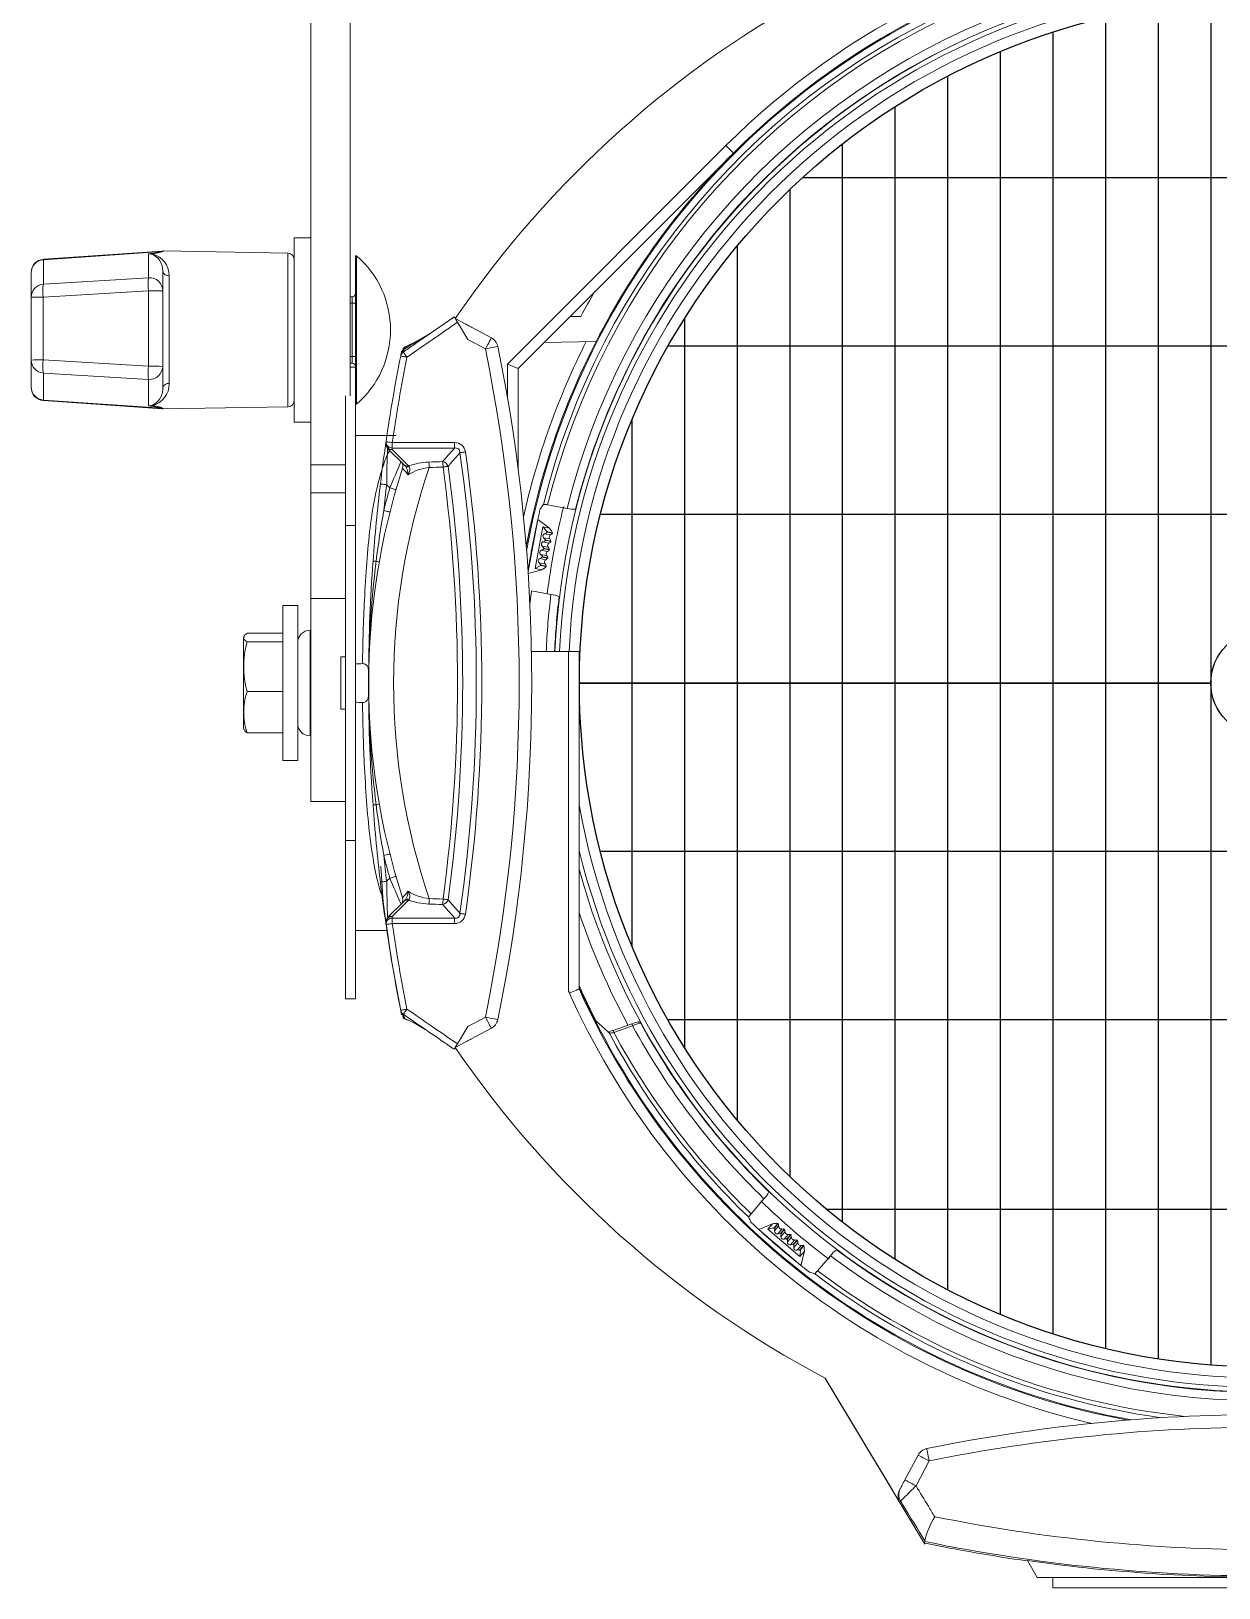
# Model space of a CAD drawing. Extents: x 9.3 to 87, y 1.1 to 68.8.
# Drawn here: x 32.32 to 37.96, y 23.72 to 31.12 of the extents above; entities that cross this region are included whole.
import ezdxf

# ---------------------------------------------------------------- set-up
doc = ezdxf.new("R2010")
doc.units = 0
doc.header["$MEASUREMENT"] = 0
doc.linetypes.add('SLD-Solid', pattern=[0])
doc.layers.add('OBJECT', color=7, linetype='CONTINUOUS')

msp = doc.modelspace()

# ---------------------------------------------------------------- linework, layer by layer
at = {"layer": 'OBJECT', "linetype": 'SLD-Solid', "lineweight": 15}
for p, q in [((33.6475, 29.0566), (33.6475, 33.1238)), ((33.8345, 29.3844), (33.8345, 33.1238)), ((35.6199, 30.5734), (34.5825, 29.5361)), ((35.6552, 30.5381), (35.6199, 30.5734)), ((35.6552, 30.5381), (34.6325, 29.5154)), ((33.6475, 30.1355), (33.5695, 30.1355)), ((33.5695, 29.698), (33.5695, 30.1355)), ((32.9418, 30.0728), (32.3777, 30.0334)), ((32.3777, 30.0316), (32.9418, 30.0708)), ((32.3777, 30.0334), (32.3777, 30.0316)), ((32.3777, 30.0316), (32.3777, 29.9152)), ((32.8777, 29.9458), (32.8777, 30.0602)), ((32.9418, 30.0708), (32.9418, 30.0728)), ((33.5388, 30.0627), (32.9473, 30.073)), ((32.9473, 30.073), (32.9473, 30.0709)), ((33.5388, 29.3334), (33.5388, 30.0627)), ((33.8655, 30.05), (33.8605, 30.05)), ((33.8605, 30.05), (33.8605, 29.9469)), ((33.8655, 30.05), (33.8655, 29.9469)), ((32.3195, 29.9696), (32.3195, 29.971)), ((32.3195, 29.8532), (32.3195, 29.9696)), ((32.9445, 29.9768), (32.9445, 29.8838)), ((32.9752, 29.9553), (32.9752, 29.4437)), ((32.8766, 29.8841), (32.3766, 29.8536)), ((32.3777, 29.9152), (32.8777, 29.9458)), ((32.8766, 29.5254), (32.8766, 29.8841)), ((32.9445, 29.8838), (32.9445, 29.5251)), ((33.8605, 29.9469), (33.8605, 29.492)), ((33.8655, 29.9469), (33.8655, 29.346)), ((32.3195, 29.5552), (32.3195, 29.8532)), ((32.3766, 29.8536), (32.3766, 29.5555)), ((33.8345, 29.8558), (33.8445, 29.8558)), ((33.8345, 29.8248), (33.8445, 29.8248)), ((33.8445, 29.8248), (33.8445, 29.8558)), ((33.8445, 29.5713), (33.8445, 29.8248)), ((33.8445, 29.8248), (33.8605, 29.8248)), ((34.3343, 29.7518), (34.5055, 29.6608)), ((34.3446, 29.7346), (34.3943, 29.6519)), ((34.8784, 29.7613), (34.9306, 29.7622)), ((33.5695, 29.2605), (33.5695, 29.698)), ((34.2067, 29.6759), (34.1455, 29.6395)), ((34.207, 29.6761), (34.2067, 29.6759)), ((34.1112, 29.6191), (34.0915, 29.6074)), ((34.1112, 29.6191), (34.1129, 29.6202)), ((34.1455, 29.6395), (34.1129, 29.6202)), ((34.4773, 29.6078), (34.3943, 29.6519)), ((34.7563, 29.6391), (35.0038, 29.6434)), ((32.3195, 29.4268), (32.3195, 29.5552)), ((32.3766, 29.5555), (32.8766, 29.5254)), ((32.9445, 29.5251), (32.9445, 29.4225)), ((33.8345, 29.5713), (33.8445, 29.5713)), ((33.8345, 29.5403), (33.8445, 29.5403)), ((33.8605, 29.5208), (33.8345, 29.5208)), ((33.8445, 29.5713), (33.8605, 29.5713)), ((33.8445, 29.5403), (33.8445, 29.5713)), ((34.5825, 29.5361), (34.5825, 29.3724)), ((34.5825, 29.5361), (34.6325, 29.5154)), ((34.6325, 29.5154), (34.6325, 29.0385)), ((32.8777, 29.4631), (32.3777, 29.4932)), ((32.3777, 29.4932), (32.3777, 29.3649)), ((32.8777, 29.337), (32.8777, 29.4631)), ((33.8605, 28.7691), (33.8605, 29.492)), ((32.3195, 29.425), (32.3195, 29.4268)), ((32.3777, 29.3649), (32.9418, 29.3257)), ((32.3777, 29.3649), (32.3777, 29.3627)), ((32.3777, 29.3627), (32.9418, 29.3232)), ((33.8125, 28.7691), (33.8125, 29.3844)), ((32.9418, 29.3232), (32.9418, 29.3257)), ((32.9473, 29.3231), (33.5388, 29.3334)), ((32.9473, 29.3256), (32.9473, 29.3231)), ((33.8605, 29.346), (33.8655, 29.346)), ((33.5695, 29.2605), (33.6475, 29.2605)), ((34.054, 29.1958), (33.8605, 29.1958)), ((34.0909, 29.0567), (34.0126, 29.135)), ((34.0348, 29.1631), (34.3306, 29.1631)), ((34.0348, 29.1631), (34.0348, 29.1371)), ((34.3306, 29.1371), (34.0348, 29.1371)), ((34.3306, 29.1631), (34.3306, 29.1371)), ((34.0338, 29.1302), (34.1121, 29.052)), ((33.6475, 29.0566), (33.8125, 29.0566)), ((33.6475, 29.0566), (33.6475, 28.9247)), ((33.6475, 28.9247), (33.6475, 28.4216)), ((33.8125, 28.9247), (33.6475, 28.9247)), ((34.0236, 28.9472), (34.0082, 28.9626)), ((34.7729, 28.8674), (34.8649, 28.8502)), ((33.8125, 28.7691), (33.8605, 28.7691)), ((33.8125, 28.7691), (33.8125, 27.2724)), ((33.8605, 28.7691), (33.8605, 27.2724)), ((34.6799, 28.5508), (34.7262, 28.7982)), ((34.782, 28.7562), (34.7262, 28.7982)), ((34.7131, 28.5651), (34.7499, 28.7622)), ((34.7499, 28.7622), (34.782, 28.7562)), ((34.7499, 28.7622), (34.7683, 28.7422)), ((34.7502, 28.6908), (34.7596, 28.6954)), ((34.7502, 28.6908), (34.779, 28.6854)), ((34.7539, 28.7105), (34.7609, 28.7028)), ((34.7539, 28.7105), (34.7827, 28.7051)), ((34.7575, 28.7302), (34.7669, 28.7348)), ((34.7575, 28.7302), (34.7864, 28.7248)), ((34.7596, 28.6954), (34.7609, 28.7028)), ((34.7656, 28.6988), (34.7653, 28.6974)), ((34.7881, 28.6932), (34.7653, 28.6974)), ((34.7656, 28.6988), (34.7883, 28.6946)), ((34.7669, 28.7348), (34.7683, 28.7422)), ((34.7729, 28.7382), (34.7727, 28.7368)), ((34.7954, 28.7326), (34.7727, 28.7368)), ((34.7729, 28.7382), (34.7957, 28.734)), ((34.782, 28.7562), (34.7881, 28.7474)), ((34.7881, 28.6932), (34.7883, 28.6946)), ((34.7882, 28.693), (34.7885, 28.6947)), ((34.7954, 28.7326), (34.7957, 28.734)), ((34.7955, 28.7324), (34.7959, 28.7341)), ((34.7391, 28.6316), (34.7462, 28.6239)), ((34.7391, 28.6316), (34.768, 28.6263)), ((34.7428, 28.6514), (34.7522, 28.656)), ((34.7428, 28.6514), (34.7717, 28.646)), ((34.7449, 28.6166), (34.7462, 28.6239)), ((34.7465, 28.6711), (34.7536, 28.6634)), ((34.7465, 28.6711), (34.7754, 28.6657)), ((34.7508, 28.62), (34.7506, 28.6186)), ((34.7733, 28.6143), (34.7506, 28.6186)), ((34.7508, 28.62), (34.7736, 28.6157)), ((34.7522, 28.656), (34.7536, 28.6634)), ((34.7582, 28.6594), (34.758, 28.658)), ((34.7807, 28.6538), (34.758, 28.658)), ((34.7582, 28.6594), (34.7809, 28.6551)), ((34.7807, 28.6538), (34.7809, 28.6551)), ((34.7808, 28.6536), (34.7811, 28.6553)), ((34.7452, 28.5591), (34.6806, 28.5408)), ((34.7131, 28.5651), (34.7375, 28.5772)), ((34.7131, 28.5651), (34.7452, 28.5591)), ((34.7318, 28.5922), (34.7389, 28.5845)), ((34.7318, 28.5922), (34.7606, 28.5868)), ((34.7354, 28.6119), (34.7449, 28.6166)), ((34.7354, 28.6119), (34.7643, 28.6065)), ((34.7375, 28.5772), (34.7389, 28.5845)), ((34.7435, 28.5806), (34.7432, 28.5792)), ((34.766, 28.5749), (34.7432, 28.5792)), ((34.7435, 28.5806), (34.7662, 28.5763)), ((34.7452, 28.5591), (34.7541, 28.5652)), ((34.766, 28.5749), (34.7662, 28.5763)), ((34.7661, 28.5747), (34.7664, 28.5764)), ((34.7733, 28.6143), (34.7736, 28.6157)), ((34.7734, 28.6142), (34.7738, 28.6159)), ((33.6475, 28.4216), (33.6475, 27.4583)), ((33.8125, 28.4216), (33.6475, 28.4216)), ((34.6889, 28.3931), (34.6965, 28.4587)), ((34.6965, 28.4587), (34.7886, 28.4415)), ((33.5855, 28.3883), (33.5155, 28.3883)), ((33.5155, 28.3883), (33.5155, 28.1904)), ((33.5855, 28.3883), (33.5855, 28.1904)), ((33.5155, 28.257), (33.3451, 28.257)), ((33.6475, 28.2721), (33.6445, 28.272)), ((33.6445, 28.272), (33.6445, 28.0208)), ((33.3306, 28.2424), (33.3275, 28.2358)), ((33.3275, 28.2358), (33.3275, 27.9862)), ((33.5155, 28.2163), (33.3451, 28.2163)), ((33.5155, 28.1904), (33.5155, 27.6533)), ((33.5855, 28.1904), (33.5855, 27.6533)), ((33.8125, 28.1457), (33.7905, 28.1453)), ((33.7905, 28.1453), (33.7905, 28.0208)), ((34.8725, 28.1708), (34.6961, 28.1708)), ((34.8725, 28.1708), (34.9225, 28.1708)), ((34.8725, 26.5572), (34.8725, 28.1708)), ((34.9225, 26.5678), (34.9225, 28.1708)), ((33.3275, 27.9862), (33.3275, 27.8058)), ((33.5155, 27.9801), (33.3451, 27.9801)), ((33.6445, 28.0208), (33.6445, 27.7696)), ((33.7905, 28.0208), (33.7905, 27.8963)), ((33.7905, 27.8963), (33.8125, 27.8959)), ((33.3275, 27.8058), (33.3306, 27.7991)), ((33.5155, 27.7846), (33.3451, 27.7846)), ((33.6445, 27.7696), (33.6475, 27.7695)), ((33.5155, 27.6533), (33.5855, 27.6533)), ((33.6475, 27.4583), (33.8125, 27.4583)), ((33.8125, 27.2724), (33.8605, 27.2724)), ((33.8125, 26.5208), (33.8125, 27.2724)), ((33.8605, 26.5208), (33.8605, 27.2724)), ((34.0082, 27.0789), (34.0236, 27.0943)), ((34.0126, 26.9066), (34.0909, 26.9848)), ((34.1121, 26.9896), (34.0338, 26.9113)), ((33.8605, 26.8458), (34.0105, 26.8458)), ((34.0348, 26.9044), (34.3306, 26.9044)), ((34.0348, 26.9044), (34.0348, 26.8785)), ((34.3306, 26.8785), (34.0348, 26.8785)), ((34.3306, 26.9044), (34.3306, 26.8785)), ((33.8125, 26.5208), (33.8605, 26.5208)), ((34.3943, 26.3896), (34.4773, 26.4338)), ((35.1728, 26.4024), (35.0835, 26.3709)), ((34.5055, 26.3808), (34.3343, 26.2898)), ((34.3445, 26.3067), (34.3943, 26.3896)), ((35.1762, 26.3929), (35.0869, 26.3615)), ((35.7395, 25.4999), (35.8004, 25.5711)), ((35.8404, 25.4522), (35.7761, 25.4249)), ((35.8191, 25.4274), (35.8404, 25.4522)), ((35.8404, 25.4522), (35.8511, 25.4531)), ((35.8507, 25.418), (35.8698, 25.4403)), ((35.8514, 25.4354), (35.8665, 25.4529)), ((35.8675, 25.452), (35.8525, 25.4345)), ((35.8677, 25.452), (35.8664, 25.4532)), ((35.8675, 25.452), (35.8665, 25.4529)), ((35.9755, 25.2541), (35.7761, 25.4249)), ((35.8191, 25.4274), (35.8457, 25.4334)), ((35.9714, 25.297), (35.8191, 25.4274)), ((35.8514, 25.4285), (35.8457, 25.4334)), ((35.8507, 25.418), (35.8514, 25.4285)), ((35.8514, 25.4354), (35.8525, 25.4345)), ((35.8659, 25.405), (35.885, 25.4273)), ((35.8659, 25.405), (35.8761, 25.4073)), ((35.8818, 25.4024), (35.8761, 25.4073)), ((35.8811, 25.3919), (35.9002, 25.4142)), ((35.8811, 25.3919), (35.8818, 25.4024)), ((35.8819, 25.4093), (35.8969, 25.4269)), ((35.8819, 25.4093), (35.8829, 25.4084)), ((35.898, 25.4259), (35.8829, 25.4084)), ((35.8963, 25.3789), (35.9155, 25.4012)), ((35.8963, 25.3789), (35.9066, 25.3812)), ((35.8982, 25.426), (35.8969, 25.4271)), ((35.898, 25.4259), (35.8969, 25.4269)), ((35.9123, 25.3763), (35.9066, 25.3812)), ((35.9116, 25.3658), (35.9307, 25.3882)), ((35.9116, 25.3658), (35.9123, 25.3763)), ((35.9123, 25.3832), (35.9274, 25.4008)), ((35.9123, 25.3832), (35.9134, 25.3823)), ((35.9284, 25.3999), (35.9134, 25.3823)), ((35.9268, 25.3528), (35.9459, 25.3751)), ((35.9287, 25.3999), (35.9273, 25.401)), ((35.9284, 25.3999), (35.9274, 25.4008)), ((35.9428, 25.3571), (35.9578, 25.3747)), ((35.9589, 25.3738), (35.9438, 25.3562)), ((35.9591, 25.3738), (35.9578, 25.3749)), ((35.9589, 25.3738), (35.9578, 25.3747)), ((35.9268, 25.3528), (35.937, 25.3551)), ((35.9427, 25.3502), (35.937, 25.3551)), ((35.942, 25.3398), (35.9611, 25.3621)), ((35.942, 25.3398), (35.9427, 25.3502)), ((35.9428, 25.3571), (35.9438, 25.3562)), ((35.9573, 25.3267), (35.9764, 25.349)), ((35.9573, 25.3267), (35.9675, 25.329)), ((35.9732, 25.3241), (35.9675, 25.329)), ((35.9714, 25.297), (35.9732, 25.3241)), ((35.9714, 25.297), (35.9926, 25.3218)), ((35.9732, 25.331), (35.9883, 25.3486)), ((35.9732, 25.331), (35.9743, 25.3301)), ((35.9893, 25.3477), (35.9743, 25.3301)), ((35.9926, 25.3218), (35.9755, 25.2541)), ((35.9896, 25.3477), (35.9882, 25.3488)), ((35.9893, 25.3477), (35.9883, 25.3486)), ((35.9926, 25.3218), (35.9919, 25.3326)), ((36.0552, 25.2294), (36.1162, 25.3006)), ((36.09, 24.72), (36.5638, 23.931)), ((36.0904, 24.7194), (36.4106, 24.1865)), ((36.4696, 24.2354), (36.5325, 24.3537)), ((36.5855, 24.3256), (36.5226, 24.2073)), ((36.4106, 24.1865), (36.4206, 24.17)), ((37.0517, 23.8521), (37.0975, 23.7728)), ((38.1725, 23.7728), (37.0975, 23.7728)), ((37.1725, 23.7728), (37.1725, 23.7228)), ((37.1725, 23.7228), (39.1725, 23.7228))]:
    msp.add_line(p, q, dxfattribs=at)
at = {"layer": 'OBJECT'}
for p, q in [((37.6725, 31.2311), (37.6725, 24.8105)), ((37.9225, 31.2601), (37.9225, 24.7814)), ((37.4225, 31.182), (37.4225, 24.8595)), ((37.1725, 31.1121), (37.1725, 24.9295)), ((36.9225, 31.0197), (36.9225, 25.0219)), ((36.6725, 30.9028), (36.6725, 25.1388)), ((36.4225, 30.7582), (36.4225, 25.2834)), ((36.1725, 30.5812), (36.1725, 25.4603)), ((40.3625, 30.4208), (35.9826, 30.4208)), ((35.9225, 30.3646), (35.9225, 25.677)), ((35.6725, 30.0959), (35.6725, 25.9457)), ((35.4225, 29.7509), (35.4225, 26.2906)), ((41.0002, 29.6208), (35.3448, 29.6208)), ((35.1725, 29.2682), (35.1725, 26.7734)), ((41.3215, 28.8208), (35.0236, 28.8208)), ((37.9225, 28.0208), (34.9235, 28.0208)), ((34.9235, 28.0208), (37.9225, 28.0208)), ((41.3215, 27.2208), (35.0236, 27.2208)), ((41.0002, 26.4208), (35.3448, 26.4208)), ((40.2476, 25.5208), (36.0974, 25.5208))]:
    msp.add_line(p, q, dxfattribs=at)
at = {"layer": 'OBJECT', "linetype": 'SLD-Solid', "lineweight": 15, "flags": 128}
for points in [[(34.3291, 29.7604), (34.3218, 29.7553), (34.2201, 29.685)], [(34.3825, 29.7261), (34.383, 29.7259), (34.3843, 29.7252), (34.3865, 29.724), (34.3895, 29.7224), (34.3932, 29.7204), (34.3975, 29.7182), (34.4023, 29.7157), (34.4073, 29.713), (34.4125, 29.7102)], [(34.2067, 29.6759), (34.1385, 29.6388), (34.1088, 29.624)], [(34.2121, 29.6794), (34.2027, 29.6732), (34.2031, 29.6736)], [(34.4773, 29.6078), (34.4828, 29.6181), (34.4881, 29.6281), (34.493, 29.6372), (34.4972, 29.6453), (34.5007, 29.6518), (34.5033, 29.6567), (34.5049, 29.6598), (34.5055, 29.6608)], [(34.1042, 29.5684), (34.1009, 29.5731), (34.0977, 29.5777), (34.0948, 29.582), (34.0922, 29.5857), (34.0901, 29.5887), (34.0885, 29.591), (34.0875, 29.5925), (34.0872, 29.593)], [(34.5361, 29.6198), (34.535, 29.6196), (34.5316, 29.6189), (34.5262, 29.6178), (34.5189, 29.6163), (34.51, 29.6145), (34.4998, 29.6124), (34.4888, 29.6101), (34.4773, 29.6078)], [(34.1042, 29.5684), (34.0985, 29.5695), (34.093, 29.5706), (34.0879, 29.5716), (34.0834, 29.5725), (34.0797, 29.5732), (34.077, 29.5737), (34.0754, 29.5741), (34.0748, 29.5742)], [(34.0348, 29.1631), (34.029, 29.1639), (34.0234, 29.1647), (34.0183, 29.1655), (34.0138, 29.1661), (34.0101, 29.1667), (34.0074, 29.1671), (34.0057, 29.1673), (34.0051, 29.1674)], [(34.3821, 29.1185), (34.3782, 29.1179), (34.3744, 29.1174), (34.3707, 29.1169), (34.3672, 29.1164), (34.364, 29.1159), (34.3611, 29.1155), (34.3585, 29.1151), (34.3564, 29.1148)], [(34.3002, 29.05), (34.2982, 29.0497), (34.2957, 29.0494), (34.293, 29.049), (34.29, 29.0486), (34.2867, 29.0482), (34.2833, 29.0477), (34.2797, 29.0472), (34.276, 29.0467)], [(33.9784, 28.9662), (33.979, 28.9661), (33.9807, 28.9659), (33.9834, 28.9656), (33.9871, 28.9651), (33.9917, 28.9646), (33.9968, 28.964), (34.0024, 28.9633), (34.0082, 28.9626)], [(34.0236, 28.9472), (34.0292, 28.9456), (34.0346, 28.9441), (34.0396, 28.9426), (34.044, 28.9414), (34.0476, 28.9403), (34.0502, 28.9396), (34.0519, 28.9391), (34.0524, 28.9389)], [(33.9946, 28.84), (34.0002, 28.8386), (34.0057, 28.8372), (34.0107, 28.8359), (34.0151, 28.8348), (34.0187, 28.8339), (34.0214, 28.8332), (34.0231, 28.8328), (34.0236, 28.8327)], [(33.9433, 28.6003), (33.9436, 28.6002), (33.9444, 28.6002), (33.9456, 28.6001), (33.9473, 28.6), (33.9495, 28.5998), (33.9521, 28.5996), (33.955, 28.5994), (33.9582, 28.5992)], [(33.9433, 27.4413), (33.9436, 27.4413), (33.9444, 27.4414), (33.9456, 27.4415), (33.9473, 27.4416), (33.9495, 27.4417), (33.9521, 27.4419), (33.955, 27.4421), (33.9582, 27.4424)], [(33.9802, 27.1504), (33.9908, 26.9811), (34.0045, 26.8872)], [(33.9946, 27.2015), (34.0002, 27.203), (34.0057, 27.2044), (34.0107, 27.2056), (34.0151, 27.2067), (34.0187, 27.2077), (34.0214, 27.2083), (34.0231, 27.2088), (34.0236, 27.2089)], [(33.9784, 27.0754), (33.979, 27.0755), (33.9807, 27.0757), (33.9834, 27.076), (33.9871, 27.0764), (33.9917, 27.077), (33.9968, 27.0776), (34.0024, 27.0782), (34.0082, 27.0789)], [(34.0236, 27.0943), (34.0292, 27.0959), (34.0346, 27.0975), (34.0396, 27.0989), (34.044, 27.1002), (34.0476, 27.1012), (34.0502, 27.102), (34.0519, 27.1025), (34.0524, 27.1026)], [(34.276, 26.9948), (34.2797, 26.9943), (34.2833, 26.9938), (34.2867, 26.9934), (34.29, 26.9929), (34.293, 26.9925), (34.2957, 26.9921), (34.2982, 26.9918), (34.3002, 26.9915)], [(34.3564, 26.9268), (34.3585, 26.9265), (34.3611, 26.9261), (34.364, 26.9257), (34.3672, 26.9252), (34.3707, 26.9247), (34.3744, 26.9242), (34.3782, 26.9236), (34.3821, 26.9231)], [(34.0348, 26.8785), (34.029, 26.8776), (34.0234, 26.8768), (34.0183, 26.8761), (34.0138, 26.8754), (34.0101, 26.8749), (34.0074, 26.8745), (34.0057, 26.8742), (34.0051, 26.8742)], [(34.0054, 26.8808), (34.03, 26.712), (34.0792, 26.4468)], [(34.9225, 26.5678), (34.9217, 26.5674), (34.9191, 26.5663), (34.915, 26.5645), (34.9095, 26.562), (34.9026, 26.5589), (34.8948, 26.5554), (34.8861, 26.5516), (34.8771, 26.5475)], [(34.0751, 26.466), (34.0756, 26.4661), (34.0773, 26.4664), (34.08, 26.467), (34.0837, 26.4677), (34.0881, 26.4686), (34.0932, 26.4696), (34.0988, 26.4707), (34.1045, 26.4718)], [(34.0875, 26.4471), (34.0878, 26.4476), (34.0888, 26.4491), (34.0904, 26.4514), (34.0925, 26.4544), (34.0951, 26.4582), (34.098, 26.4624), (34.1012, 26.467), (34.1045, 26.4718)], [(34.1036, 26.4218), (34.1383, 26.4069), (34.1918, 26.3751)], [(34.5055, 26.3808), (34.5049, 26.3818), (34.5033, 26.3848), (34.5007, 26.3897), (34.4972, 26.3963), (34.493, 26.4043), (34.4881, 26.4135), (34.4828, 26.4234), (34.4773, 26.4338)], [(34.4773, 26.4338), (34.4888, 26.4314), (34.4998, 26.4292), (34.51, 26.4271), (34.5189, 26.4253), (34.5262, 26.4238), (34.5316, 26.4227), (34.535, 26.422), (34.5361, 26.4218)], [(35.0637, 26.3611), (35.0477, 26.3753), (35.0019, 26.4167)], [(35.2139, 26.4067), (35.2128, 26.4081), (35.2105, 26.4098), (35.2082, 26.4106), (35.2062, 26.4109), (35.2041, 26.4109), (35.2002, 26.4104), (35.1903, 26.408), (35.1799, 26.4048), (35.1728, 26.4023)], [(35.1728, 26.4024), (35.1729, 26.4023), (35.173, 26.4019), (35.1733, 26.4011), (35.1737, 26.3999), (35.1742, 26.3984), (35.1748, 26.3967), (35.1755, 26.3949), (35.1762, 26.3929)], [(34.4125, 26.3314), (34.4067, 26.3283), (34.401, 26.3253), (34.3959, 26.3225), (34.3913, 26.3201), (34.3876, 26.3181), (34.3848, 26.3166), (34.3831, 26.3157), (34.3825, 26.3154)], [(35.0835, 26.3709), (35.0799, 26.3696), (35.0701, 26.3665), (35.0622, 26.3643), (35.0587, 26.3636), (35.0579, 26.3634), (35.0579, 26.3634)], [(35.0637, 26.3611), (35.0649, 26.3598), (35.0659, 26.3584)], [(35.0835, 26.3709), (35.0836, 26.3708), (35.0837, 26.3704), (35.084, 26.3696), (35.0844, 26.3684), (35.0849, 26.367), (35.0855, 26.3653), (35.0862, 26.3634), (35.0869, 26.3615)], [(36.5855, 24.3256), (36.5752, 24.3311), (36.5652, 24.3363), (36.5561, 24.3412), (36.548, 24.3455), (36.5415, 24.349), (36.5366, 24.3516), (36.5335, 24.3532), (36.5325, 24.3537)], [(36.5855, 24.3256), (36.5832, 24.337), (36.5809, 24.3481), (36.5788, 24.3582), (36.577, 24.3671), (36.5755, 24.3744), (36.5744, 24.3799), (36.5737, 24.3832), (36.5735, 24.3844)], [(36.5226, 24.2073), (36.5123, 24.2128), (36.5023, 24.2181), (36.4932, 24.2229), (36.4852, 24.2272), (36.4786, 24.2307), (36.4737, 24.2333), (36.4707, 24.2349), (36.4696, 24.2354)]]:
    msp.add_lwpolyline(points, dxfattribs=at)
at = {"layer": 'OBJECT'}
for radius in [3.249, 0.25]:
    msp.add_circle((38.1725, 28.0208), radius, dxfattribs=at)
at = {"layer": 'OBJECT', "linetype": 'SLD-Solid', "lineweight": 15}
for centre, radius, start, end in [((38.1725, 28.0208), 3.61, 96.82524, 135), ((38.1725, 28.0208), 3.5557, 96.93003, 169.82162), ((38.1725, 28.0208), 3.56, 96.92157, 135), ((38.1725, 28.0208), 3.3681, 96.71531, 177.44746), ((38.3774, 26.9976), 4.8921, 117.87136, 145.73737), ((38.1725, 28.0208), 3.346, 96.4669, 177.43062), ((38.1725, 28.0208), 3.3011, 95.58655, 177.39564), ((38.1725, 28.0208), 3.5235, 112.77249, 166.06245), ((38.1725, 28.0208), 3.5035, 112.81934, 166.0156), ((38.1725, 28.0208), 3.41, 112.91274, 165.9222), ((38.1725, 28.0208), 3.37, 113.01395, 165.82099), ((38.1725, 28.0208), 3.56, 134.99999, 152.88322), ((32.382, 29.971), 0.0625, 94, 180), ((32.3818, 29.9694), 0.0623, 93.82968, 179.85733), ((32.8654, 30.3331), 0.2732, 272.5677, 286.23441), ((32.8892, 30.0684), 0.00979, 273.30959, 293.5119), ((32.861, 29.9802), 0.0836, 357.6459, 69.86924), ((32.8733, 30.2862), 0.2276, 275.00498, 288.96785), ((32.8685, 29.9556), 0.1067, 359.83569, 76.65743), ((32.9462, 30.0105), 0.0625, 89, 94), ((32.9462, 30.008), 0.0629, 89.00845, 93.97569), ((33.5383, 30.0314), 0.0313, 0, 89), ((33.5612, 29.698), 0.4653, 310.84258, 49.15742), ((32.9715, 29.9826), 0.0276, 192.27178, 277.81084), ((32.3818, 29.8531), 0.0623, 93.82982, 179.85719), ((32.6021, 29.8804), 0.2272, 171.18682, 186.79263), ((33.1021, 29.911), 0.2272, 171.18682, 186.79276), ((32.8945, 26.662), 3.2222, 89.1113, 90.31956), ((32.8822, 29.8836), 0.0624, 0.17199, 94.14078), ((38.1725, 28.0208), 3.68, 149.67208, 151.75721), ((32.3631, 27.3039), 2.5497, 89.69784, 90.97998), ((33.8445, 29.8718), 0.016, 270, 0), ((34.4773, 29.6078), 0.06, 11.52971, 62), ((34.1042, 29.5684), 0.03, 124.66081, 168.80314), ((34.1069, 29.5817), 0.03, 120.72844, 168.73743), ((34.1138, 29.5923), 0.03, 101.55884, 180.02979), ((34.1041, 29.5954), 0.0234, 109.0047, 144.29144), ((26.6975, 28.0208), 7.94, 348.47029, 11.52971), ((26.6975, 28.0208), 8, 348.47029, 11.52971), ((38.1725, 28.0208), 3.6021, 153.24017, 167.3386), ((38.1725, 28.0208), 3.5607, 152.8892, 169.51763), ((32.3631, 27.0074), 2.5481, 89.69731, 90.98021), ((32.3818, 29.5554), 0.0623, 180.17396, 266.20751), ((32.6081, 29.5284), 0.2331, 173.32482, 188.67625), ((33.1081, 29.4983), 0.2331, 173.32471, 188.67622), ((32.8946, 26.3039), 3.2215, 89.11118, 90.31968), ((32.8822, 29.5253), 0.0623, 265.82868, 359.79013), ((33.8445, 29.5243), 0.016, 0, 90), ((41.9227, 28.0207), 8.0002, 168.80355, 171.75954), ((32.8679, 29.4421), 0.1074, 283.60697, 0.86468), ((32.9714, 29.4165), 0.0275, 81.99097, 167.30382), ((32.3818, 29.427), 0.0623, 180.17396, 266.20751), ((32.382, 29.425), 0.0625, 180, 266), ((32.8615, 29.4169), 0.0832, 289.88062, 3.88355), ((33.5383, 29.3646), 0.0313, 271, 0), ((32.867, 29.0877), 0.2494, 72.55187, 87.55159), ((32.889, 29.3287), 0.00994, 65.66523, 85.63578), ((32.8944, 29.2169), 0.1208, 64.04033, 90.58226), ((32.9462, 29.3885), 0.0629, 266.02688, 270.99207), ((32.9462, 29.3856), 0.0625, 266, 271), ((40.6407, 28.184), 6.708, 171.62987, 173.30424), ((34.0338, 29.1562), 0.03, 171.81221, 180), ((34.0338, 29.1562), 0.03, 171.80964, 225), ((34.0338, 29.1562), 0.03, 171.80172, 225.00001), ((34.0328, 29.159), 0.0287, 176.94126, 271.98712), ((34.0338, 29.1658), 0.0287, 176.89655, 271.97562), ((39.8174, 28.901), 5.8095, 177.6913, 179.39208), ((34.0274, 29.1512), 0.0219, 227.63678, 287.03025), ((34.3316, 29.1122), 0.0509, 7.03121, 91.08274), ((34.3355, 29.1167), 0.0209, 354.67635, 103.41726), ((38.6591, 27.051), 5.0084, 156.21008, 157.75222), ((34.0551, 29.0501), 0.03, 342.05055, 45), ((34.2173, 28.7655), 0.3051, 91.58725, 110.15706), ((33.8757, 29.0373), 0.3347, 1.27598, 5.69669), ((34.2662, 29.0371), 0.0364, 20.80762, 76.90087), ((33.9414, 29.0393), 0.3347, 1.27598, 5.69667), ((26.6814, 28.0208), 7.7526, 351.88751, 8.1125), ((26.6807, 28.0208), 7.7792, 351.88817, 8.11184), ((37.2325, 28.0208), 3.31, 162.05055, 197.94945), ((37.2207, 28.0208), 3.1797, 161.21427, 198.78573), ((33.1688, 28.2352), 1.219, 39.46094, 41.37023), ((34.1057, 29.0729), 0.0219, 227.63678, 287.03025), ((34.1073, 29.0639), 0.0168, 231.77755, 295.63526), ((34.0341, 29.0081), 0.0759, 1.3683, 34.1543), ((34.2363, 28.8079), 0.2383, 96.24368, 122.01809), ((26.677, 28.0208), 7.6679, 352.31079, 7.68922), ((26.6771, 28.0208), 7.6922, 352.31065, 7.68936), ((37.2325, 28.0208), 3.34, 163.89589, 165.80145), ((38.1725, 28.0208), 3.5329, 166.45645, 167.28762), ((34.7564, 28.8049), 0.0646, 75.23032, 93.20755), ((38.1725, 28.0208), 3.4278, 165.8331, 172.89461), ((34.8959, 28.9582), 0.1123, 254.01352, 274.75784), ((38.1725, 28.0208), 3.5329, 167.28762, 171.34267), ((34.7547, 28.6797), 0.0119, 112.27548, 226.55919), ((34.7621, 28.7191), 0.0119, 112.27534, 226.55974), ((34.7671, 28.6832), 0.0143, 97.12465, 121.6745), ((34.7724, 28.7114), 0.0144, 217.16441, 241.67786), ((34.7745, 28.7226), 0.0143, 97.127, 121.67391), ((34.7797, 28.7509), 0.0144, 217.16295, 241.67828), ((34.767, 28.7084), 0.026, 297.65427, 324.1086), ((34.7943, 28.7131), 0.014, 140.53097, 198.02709), ((34.7631, 28.6879), 0.0261, 14.75036, 41.16128), ((34.7743, 28.7478), 0.026, 297.65442, 324.10944), ((34.7579, 28.7215), 0.0398, 18.22344, 40.48941), ((34.7473, 28.6403), 0.0119, 112.27528, 226.55976), ((34.7524, 28.6044), 0.0143, 97.127, 121.67391), ((34.7577, 28.6326), 0.0144, 217.16312, 241.67863), ((34.7597, 28.6438), 0.0143, 97.12732, 121.67313), ((34.765, 28.672), 0.0144, 217.1647, 241.67847), ((34.7795, 28.6343), 0.014, 140.53013, 198.02725), ((34.7484, 28.6091), 0.0261, 14.74907, 41.16257), ((34.7596, 28.669), 0.026, 297.65424, 324.10908), ((34.7869, 28.6737), 0.014, 140.53079, 198.02715), ((34.7557, 28.6485), 0.0261, 14.74894, 41.1627), ((38.6166, 28.0208), 4.6942, 172.92221, 187.0778), ((41.2474, 28.0578), 7.3242, 175.75269, 179.89316), ((33.9522, 28.5502), 0.0494, 65.39423, 82.95207), ((34.74, 28.6009), 0.0119, 112.27545, 226.55963), ((34.745, 28.565), 0.0143, 97.12634, 121.67411), ((34.7503, 28.5932), 0.0144, 217.16312, 241.67863), ((34.7377, 28.5972), 0.036, 297.20058, 321.78456), ((34.7722, 28.5949), 0.014, 140.53048, 198.02752), ((34.741, 28.5697), 0.0261, 14.7496, 41.16205), ((34.7522, 28.6296), 0.026, 297.65334, 324.11026), ((38.1725, 28.0208), 3.41, 172.91274, 177.47884), ((34.7767, 28.3233), 0.1188, 64.65078, 84.24784), ((38.1725, 28.0208), 3.37, 173.01395, 177.4489), ((33.6455, 28.212), 0.06, 91, 180), ((33.7854, 28.0982), 0.4559, 164.98624, 195.01376), ((41.8752, 28.0208), 7.9525, 179.68883, 180.31117), ((41.0659, 27.9842), 7.1432, 179.42894, 184.35917), ((33.6448, 27.8823), 0.3153, 161.93189, 198.06811), ((33.6455, 27.8295), 0.06, 180, 269), ((33.9522, 27.4914), 0.0494, 277.04793, 294.60577), ((38.1725, 28.0208), 3.3011, 190.09669, 270), ((38.1725, 28.0208), 3.346, 193.76055, 270), ((37.2325, 28.0208), 3.34, 194.19855, 196.10411), ((40.9885, 27.9035), 7.0589, 186.73738, 188.32851), ((40.0071, 27.1454), 5.9992, 180.63481, 182.2818), ((38.6512, 28.9872), 4.9997, 202.24644, 203.79125), ((38.1725, 28.0208), 3.3681, 195.21739, 268.4688), ((34.0551, 26.9915), 0.03, 315, 17.94945), ((33.1961, 27.7832), 1.1832, 318.60087, 320.56796), ((34.1057, 26.9686), 0.0219, 72.96975, 132.36322), ((34.0341, 27.0335), 0.0759, 325.85642, 358.62097), ((34.1073, 26.9776), 0.0168, 64.36474, 128.22245), ((34.2357, 27.2319), 0.2365, 237.88441, 263.85382), ((33.8757, 27.0043), 0.3347, 354.30331, 358.72402), ((33.9414, 27.0023), 0.3347, 354.30332, 358.72389), ((34.2662, 27.0045), 0.0364, 283.09948, 339.19221), ((34.3358, 26.9245), 0.0207, 255.66789, 6.23859), ((34.3316, 26.9293), 0.0509, 268.91532, 352.97077), ((38.1725, 28.0208), 3.4278, 198.53287, 208.29727), ((34.0338, 26.8853), 0.03, 135, 188.19036), ((34.0338, 26.8853), 0.03, 166.50822, 188.19857), ((34.0338, 26.8853), 0.03, 180, 188.1878), ((34.0328, 26.8826), 0.0287, 88.01288, 183.05874), ((34.0338, 26.8757), 0.0287, 88.02438, 183.10345), ((34.0274, 26.8903), 0.0219, 72.96975, 132.36322), ((38.1725, 28.0208), 3.61, 203.91789, 256.94371), ((38.1725, 28.0208), 3.5536, 203.85564, 205.2474), ((38.1725, 28.0208), 3.5536, 203.85586, 205.24549), ((38.1725, 28.0208), 3.5557, 203.93127, 259.82162), ((38.1725, 28.0208), 3.56, 204.08777, 259.57879), ((34.9829, 26.5172), 0.0273, 206.00825, 210.36142), ((34.9405, 26.4907), 0.0227, 25.95457, 33.93479), ((38.1725, 28.0208), 3.5532, 205.3297, 206.86839), ((34.1045, 26.4718), 0.03, 191.207, 235.4835), ((34.1138, 26.4493), 0.03, 179.97042, 258.44416), ((34.1028, 26.444), 0.0212, 212.86457, 251.68544), ((34.4773, 26.4338), 0.06, 298, 348.47029), ((38.0769, 29.7747), 4.5538, 227.54276, 228.60801), ((35.2523, 26.2242), 0.1852, 101.66923, 114.28776), ((38.1725, 28.0208), 3.37, 208.64052, 225.82099), ((35.0704, 26.4003), 0.0422, 263.84978, 292.99932), ((38.1725, 28.0208), 3.5235, 208.15199, 226.06245), ((38.1725, 28.0208), 3.5035, 208.26925, 226.0156), ((38.1725, 28.0208), 3.41, 208.51401, 225.9222), ((38.3774, 29.044), 4.8921, 214.26259, 242.12864), ((35.7261, 25.6491), 0.1078, 313.56835, 335.20312), ((38.1725, 28.0208), 3.4278, 225.84439, 232.99351), ((35.7853, 25.4544), 0.0646, 135.22148, 153.21612), ((38.1725, 28.0208), 3.5329, 226.45645, 227.28762), ((35.8583, 25.414), 0.0398, 78.22552, 100.48793), ((35.8438, 25.4414), 0.026, 357.65411, 24.10949), ((38.1725, 28.0208), 3.5329, 227.28762, 231.54733), ((35.8439, 25.4476), 0.0143, 277.15838, 301.68314), ((35.8625, 25.4164), 0.0119, 172.27648, 286.55803), ((35.8657, 25.4289), 0.0143, 157.13013, 181.67129), ((35.8838, 25.4413), 0.014, 200.52982, 258.02762), ((35.8743, 25.4215), 0.0144, 277.15974, 301.68179), ((35.8929, 25.3903), 0.0119, 172.27527, 286.56051), ((35.8961, 25.4028), 0.0143, 157.12769, 181.67373), ((35.8901, 25.4017), 0.0261, 74.7465, 101.16536), ((35.8742, 25.4153), 0.026, 357.65426, 24.1088), ((35.9143, 25.4152), 0.014, 200.53054, 258.02879), ((35.9048, 25.3954), 0.0144, 277.17217, 301.66936), ((35.9234, 25.3642), 0.0119, 172.27525, 286.55981), ((35.9266, 25.3767), 0.0143, 157.12626, 181.67415), ((35.9205, 25.3756), 0.0261, 74.74697, 101.16206), ((35.9047, 25.3892), 0.026, 357.65607, 24.10699), ((35.9447, 25.3891), 0.014, 200.52902, 258.02761), ((35.951, 25.3495), 0.0261, 74.75339, 101.15851), ((35.9351, 25.3631), 0.026, 357.65366, 24.10994), ((35.9352, 25.3693), 0.0143, 277.1586, 301.68201), ((35.9539, 25.3382), 0.0119, 172.27744, 286.55761), ((35.957, 25.3506), 0.0143, 157.1249, 181.6738), ((35.9752, 25.363), 0.014, 200.53107, 258.02638), ((35.9657, 25.3433), 0.0144, 277.16628, 301.67525), ((35.9875, 25.3246), 0.0143, 157.13017, 181.67024), ((35.9814, 25.3235), 0.0261, 74.74695, 101.16495), ((35.9559, 25.3343), 0.036, 357.20021, 21.78539), ((36.2226, 25.2209), 0.1329, 125.70011, 143.19891), ((38.1725, 28.0208), 3.41, 232.91274, 285.9222), ((38.1725, 28.0208), 3.37, 233.01395, 285.82099), ((38.1725, 28.0208), 3.5329, 231.54733, 232.37849), ((36.0032, 25.2677), 0.0646, 305.62447, 323.60752), ((38.1725, 28.0208), 3.5035, 232.81934, 263.89967), ((38.1725, 28.0208), 3.5235, 232.77249, 262.06846), ((38.1725, 16.5458), 8, 90, 101.52971), ((38.1725, 16.5458), 7.94, 90, 101.52971), ((36.5855, 24.3256), 0.06, 101.52971, 152), ((36.497, 24.1592), 0.06, 152.00032, 211.00057), ((36.5007, 24.1662), 0.06, 152.00184, 211.21025), ((36.1231, 24.314), 0.3722, 330.06377, 331.26598), ((36.9352, 23.8606), 0.3809, 148.26602, 167.05176), ((38.1725, 31.7698), 7.8654, 258.55079, 270), ((38.1725, 31.7698), 7.998, 258.37759, 261.93288), ((38.1725, 31.7698), 7.9903, 258.3973, 270)]:
    msp.add_arc(centre, radius, start, end, dxfattribs=at)
for centre, major_axis, start_param, end_param in [((37.8585, 26.34), (0.7874, 4.2147), 1.107522, 1.113692), ((39.4711, 26.9085), (3.2563, -2.7893), 4.249114, 4.255285), ((36.874, 29.1331), (3.2563, -2.7893), 5.169493, 5.175664)]:
    msp.add_ellipse(centre, major_axis=major_axis, ratio=0.917044, start_param=start_param, end_param=end_param, dxfattribs=at)
for points, knots in [([(32.8777, 30.0602), (32.8778, 30.0602), (32.8829, 30.0603), (32.8881, 30.0599), (32.8931, 30.0594)], [0, 0, 0, 0, 0.023756, 1, 1, 1, 1]), ([(32.8898, 30.0587), (32.8858, 30.0593), (32.8818, 30.06), (32.8778, 30.0602), (32.8777, 30.0602)], [0, 0, 0, 0, 0.976348, 1, 1, 1, 1]), ([(34.3291, 29.7604), (34.3291, 29.7604), (34.3295, 29.7598), (34.331, 29.7573), (34.3322, 29.7553), (34.3365, 29.7482), (34.3405, 29.7415), (34.3446, 29.7346)], [0, 0, 0, 0, 0.25, 0.25, 0.5, 0.5, 1, 1, 1, 1]), ([(34.0872, 29.593), (34.1036, 29.6044), (34.1408, 29.6301), (34.178, 29.6558), (34.1987, 29.6702)], [0, 0, 0, 0, 0.442411, 1, 1, 1, 1]), ([(34.0748, 29.5742), (34.0753, 29.5768), (34.0758, 29.5791), (34.0767, 29.5835), (34.0771, 29.5856), (34.0775, 29.5875)], [0, 0, 0, 0, 0.5, 0.5, 1, 1, 1, 1]), ([(34.0792, 29.5965), (34.0783, 29.5957), (34.0773, 29.5949), (34.0788, 29.5943), (34.0788, 29.5943)], [0, 0, 0, 0, 0.998344, 1, 1, 1, 1]), ([(34.0915, 29.6074), (34.0909, 29.6054), (34.0902, 29.6031), (34.0887, 29.5983), (34.088, 29.5958), (34.0872, 29.593)], [0, 0, 0, 0, 0.5, 0.5, 1, 1, 1, 1]), ([(34.0964, 29.618), (34.0961, 29.618), (34.0959, 29.6179), (34.0953, 29.6173), (34.095, 29.6169), (34.0939, 29.6145), (34.0928, 29.6112), (34.0915, 29.6074)], [0, 0, 0, 0, 0.25, 0.25, 0.5, 0.5, 1, 1, 1, 1]), ([(32.8777, 29.337), (32.8778, 29.337), (32.8818, 29.3371), (32.8858, 29.3379), (32.8898, 29.3386)], [0, 0, 0, 0, 0.023653, 1, 1, 1, 1]), ([(32.8931, 29.3378), (32.8881, 29.3373), (32.8829, 29.3368), (32.8778, 29.337), (32.8777, 29.337)], [0, 0, 0, 0, 0.976244, 1, 1, 1, 1]), ([(34.2744, 29.0725), (34.2856, 29.0853), (34.2967, 29.098), (34.3078, 29.1108), (34.3154, 29.1195), (34.323, 29.1283), (34.3306, 29.1371)], [0, 0, 0, 0, 0.00211906, 0.00211906, 0.00211906, 0.003578793, 0.003578793, 0.003578793, 0.003578793]), ([(33.8932, 28.1129), (33.8941, 28.1637), (33.8959, 28.2661), (33.9028, 28.4281), (33.9131, 28.5965), (33.9283, 28.7609), (33.9514, 28.9061), (33.9798, 29.0208), (34.0054, 29.0946), (34.0186, 29.1191), (34.022, 29.1256)], [0, 0, 0, 0, 0.112458, 0.22692, 0.370471, 0.518236, 0.663124, 0.812331, 0.950651, 1, 1, 1, 1]), ([(34.3564, 29.1148), (34.3488, 29.106), (34.3411, 29.0972), (34.3335, 29.0884), (34.3224, 29.0756), (34.3113, 29.0628), (34.3002, 29.05)], [0, 0, 0, 0, 0.001460027, 0.001460027, 0.001460027, 0.003580259, 0.003580259, 0.003580259, 0.003580259]), ([(34.1146, 29.0488), (34.1167, 29.0465), (34.118, 29.0435), (34.119, 29.037), (34.1188, 29.0336), (34.1167, 29.0232), (34.1136, 29.0164), (34.11, 29.0099)], [0, 0, 0, 0, 0.25, 0.25, 0.5, 0.5, 1, 1, 1, 1]), ([(33.3451, 28.2163), (33.3427, 28.2181), (33.3343, 28.2242), (33.3268, 28.2351), (33.3319, 28.2471), (33.3415, 28.2543), (33.3451, 28.257)], [0, 0, 0, 0, 0.128092, 0.458987, 0.79955, 1, 1, 1, 1]), ([(33.9228, 28.064), (33.9228, 28.0698), (33.9227, 28.0753), (33.9216, 28.086), (33.9206, 28.0912), (33.9168, 28.1006), (33.914, 28.1048), (33.9075, 28.1096), (33.905, 28.1109), (33.8994, 28.1126), (33.8963, 28.113), (33.8932, 28.1129)], [0, 0, 0, 0, 0.25, 0.25, 0.5, 0.5, 0.75, 0.75, 0.875, 0.875, 1, 1, 1, 1]), ([(33.8932, 27.9287), (33.8963, 27.9286), (33.8994, 27.929), (33.905, 27.9307), (33.9075, 27.932), (33.9118, 27.9351), (33.9136, 27.937), (33.9166, 27.9411), (33.9177, 27.9433), (33.9206, 27.9503), (33.9215, 27.9555), (33.9227, 27.9662), (33.9228, 27.9718), (33.9228, 27.9776)], [0, 0, 0, 0, 0.125, 0.125, 0.25, 0.25, 0.375, 0.375, 0.5, 0.5, 0.75, 0.75, 1, 1, 1, 1]), ([(33.9896, 26.9997), (33.9851, 27.0122), (33.9704, 27.0534), (33.9483, 27.1533), (33.9268, 27.2939), (33.9122, 27.4587), (33.9023, 27.6235), (33.8958, 27.7822), (33.8941, 27.8796), (33.8932, 27.9287)], [0, 0, 0, 0, 0.072129, 0.237155, 0.406733, 0.573987, 0.746055, 0.872016, 1, 1, 1, 1]), ([(33.3322, 27.7993), (33.3336, 27.7961), (33.3358, 27.7911), (33.3426, 27.7863), (33.3451, 27.7846)], [0, 0, 0, 0, 0.646549, 1, 1, 1, 1]), ([(34.1146, 26.9928), (34.1167, 26.995), (34.118, 26.998), (34.119, 27.0045), (34.1188, 27.008), (34.1167, 27.0184), (34.1136, 27.0252), (34.11, 27.0316)], [0, 0, 0, 0, 0.25, 0.25, 0.5, 0.5, 1, 1, 1, 1]), ([(34.3002, 26.9915), (34.3113, 26.9788), (34.3224, 26.966), (34.3335, 26.9532), (34.3411, 26.9444), (34.3488, 26.9356), (34.3564, 26.9268)], [0, 0, 0, 0, 0.002120232, 0.002120232, 0.002120232, 0.003580258, 0.003580258, 0.003580258, 0.003580258]), ([(34.2088, 26.971), (34.1911, 26.9716), (34.1742, 26.9736), (34.1496, 26.9784), (34.1417, 26.9803), (34.1264, 26.9846), (34.1191, 26.987), (34.1121, 26.9896)], [0, 0, 0, 0, 0.5, 0.5, 0.75, 0.75, 1, 1, 1, 1]), ([(34.3306, 26.9044), (34.323, 26.9132), (34.3154, 26.922), (34.3078, 26.9308), (34.2967, 26.9436), (34.2856, 26.9563), (34.2744, 26.969)], [0, 0, 0, 0, 0.001459733, 0.001459733, 0.001459733, 0.003578793, 0.003578793, 0.003578793, 0.003578793]), ([(34.0789, 26.4467), (34.079, 26.4462), (34.0791, 26.4455), (34.0793, 26.4449), (34.0795, 26.4439), (34.0775, 26.4539), (34.0754, 26.4643), (34.0751, 26.466)], [0, 0, 0, 0, 0.363787, 0.379253, 0.398022, 0.900668, 1, 1, 1, 1]), ([(34.329, 26.281), (34.3125, 26.2923), (34.2961, 26.3036), (34.2796, 26.315), (34.2155, 26.359), (34.1515, 26.4031), (34.0875, 26.4471)], [0, 0, 0, 0, 0.001524, 0.001524, 0.001524, 0.007445876, 0.007445876, 0.007445876, 0.007445876]), ([(34.0875, 26.4471), (34.0881, 26.4452), (34.0904, 26.4374), (34.092, 26.4337), (34.0932, 26.4309)], [0, 0, 0, 0, 0.249519, 1, 1, 1, 1]), ([(34.0932, 26.4309), (34.0943, 26.4273), (34.0956, 26.4233), (34.096, 26.4236), (34.0961, 26.4237)], [0, 0, 0, 0, 0.87596, 1, 1, 1, 1]), ([(34.1045, 26.4718), (34.143, 26.4453), (34.1816, 26.4188), (34.2201, 26.3923), (34.2616, 26.3637), (34.303, 26.3352), (34.3445, 26.3067)], [0, 0, 0, 0, 0.003565496, 0.003565496, 0.003565496, 0.007398941, 0.007398941, 0.007398941, 0.007398941]), ([(34.3445, 26.3067), (34.3424, 26.3033), (34.3404, 26.2999), (34.3366, 26.2937), (34.3349, 26.2908), (34.3306, 26.2836), (34.329, 26.2809), (34.329, 26.281)], [0, 0, 0, 0, 0.25, 0.25, 0.5, 0.5, 1, 1, 1, 1]), ([(36.4478, 24.1943), (36.4478, 24.1944), (36.4485, 24.1958), (36.4511, 24.2005), (36.4528, 24.2038), (36.457, 24.2116), (36.4594, 24.2161), (36.4643, 24.2255), (36.467, 24.2305), (36.4696, 24.2354)], [0, 0, 0, 0, 0.25, 0.25, 0.5, 0.5, 0.75, 0.75, 1, 1, 1, 1]), ([(36.5226, 24.2073), (36.5132, 24.198), (36.5038, 24.1888), (36.4909, 24.176), (36.4867, 24.1718), (36.4787, 24.164), (36.4751, 24.1604), (36.4683, 24.1537), (36.4652, 24.1506), (36.4598, 24.1453), (36.4574, 24.143), (36.4536, 24.1392), (36.4521, 24.1377), (36.4501, 24.1357), (36.4495, 24.1352), (36.4494, 24.1351)], [0, 0, 0, 0, 0.25, 0.25, 0.375, 0.375, 0.5, 0.5, 0.625, 0.625, 0.75, 0.75, 0.875, 0.875, 1, 1, 1, 1]), ([(36.5226, 24.2073), (36.5421, 24.1751), (36.5616, 24.1429), (36.5811, 24.1108), (36.5911, 24.0942), (36.6012, 24.0775), (36.6113, 24.0609)], [0.001774252, 0.001774252, 0.001774252, 0.001774252, 0.004640259, 0.004640259, 0.004640259, 0.00612036, 0.00612036, 0.00612036, 0.00612036]), ([(36.564, 23.9459), (36.53, 24.002), (36.496, 24.0582), (36.462, 24.1143), (36.4578, 24.1212), (36.4536, 24.1282), (36.4494, 24.1351)], [0.000081109, 0.000081109, 0.000081109, 0.000081109, 0.00508, 0.00508, 0.00508, 0.005698078, 0.005698078, 0.005698078, 0.005698078])]:
    msp.add_open_spline(points, degree=3, knots=knots, dxfattribs=at)
for points, degree in [([(34.3446, 29.7346), (34.2645, 29.6792), (34.1843, 29.6238), (34.1042, 29.5684)], 3), ([(34.1987, 29.6702), (34.2201, 29.685)], 1), ([(34.0775, 29.5875), (34.0792, 29.5963)], 1), ([(34.0792, 29.5963), (34.0792, 29.5965)], 1), ([(34.1021, 29.6186), (34.0992, 29.6171)], 1), ([(34.1042, 29.5684), (34.0776, 29.4339), (34.0545, 29.2988), (34.0348, 29.1631)], 3), ([(34.0041, 29.1605), (34.0045, 29.1628), (34.0048, 29.1651), (34.0051, 29.1674)], 3), ([(34.0348, 29.1371), (34.0345, 29.1348), (34.0341, 29.1325), (34.0338, 29.1302)], 3), ([(34.2088, 29.0705), (34.2307, 29.0712), (34.2526, 29.0719), (34.2744, 29.0725)], 3), ([(34.0969, 29.0507), (34.0947, 29.053), (34.0927, 29.055), (34.0909, 29.0567)], 3), ([(34.1121, 29.052), (34.1127, 29.051), (34.1135, 29.0499), (34.1146, 29.0488)], 3), ([(34.276, 29.0467), (34.2541, 29.0461), (34.2323, 29.0454), (34.2104, 29.0448)], 3), ([(33.9433, 28.6003), (33.9522, 28.7224), (33.9639, 28.8445), (33.9784, 28.9662)], 3), ([(34.0082, 28.9626), (34.0033, 28.9218), (33.9988, 28.8809), (33.9946, 28.84)], 3), ([(33.9582, 28.5992), (33.9682, 28.6797), (33.9803, 28.7601), (33.9946, 28.84)], 3), ([(34.7827, 28.7051), (34.7809, 28.7088)], 1), ([(34.7834, 28.722), (34.7864, 28.7248)], 1), ([(34.768, 28.6263), (34.7662, 28.63)], 1), ([(34.7687, 28.6432), (34.7717, 28.646)], 1), ([(34.7754, 28.6657), (34.7736, 28.6694)], 1), ([(34.7761, 28.6826), (34.779, 28.6854)], 1), ([(34.7606, 28.5868), (34.7588, 28.5905)], 1), ([(34.7614, 28.6038), (34.7643, 28.6065)], 1), ([(33.8605, 28.1121), (33.8714, 28.1123), (33.8823, 28.1126), (33.8932, 28.1129)], 3), ([(33.8932, 27.9287), (33.8823, 27.9289), (33.8714, 27.9292), (33.8605, 27.9295)], 3), ([(33.9784, 27.0754), (33.9639, 27.1972), (33.9522, 27.3192), (33.9433, 27.4413)], 3), ([(33.9946, 27.2015), (33.9803, 27.2815), (33.9682, 27.3618), (33.9582, 27.4424)], 3), ([(33.9946, 27.2015), (33.9988, 27.1606), (34.0033, 27.1198), (34.0082, 27.0789)], 3), ([(34.0909, 26.9848), (34.0927, 26.9866), (34.0947, 26.9886), (34.0969, 26.9909)], 3), ([(34.1146, 26.9928), (34.1135, 26.9916), (34.1127, 26.9906), (34.1121, 26.9896)], 3), ([(34.2104, 26.9968), (34.2323, 26.9961), (34.2541, 26.9955), (34.276, 26.9948)], 3), ([(34.025, 26.9105), (34.0222, 26.9161)], 1), ([(34.2744, 26.969), (34.2526, 26.9697), (34.2307, 26.9704), (34.2088, 26.971)], 3), ([(34.0041, 26.8811), (34.0041, 26.8811)], 1), ([(34.0051, 26.8742), (34.0048, 26.8765), (34.0045, 26.8788), (34.0041, 26.8811)], 3), ([(34.0751, 26.466), (34.0482, 26.6014), (34.0249, 26.7375), (34.0051, 26.8742)], 3), ([(34.0338, 26.9113), (34.0341, 26.909), (34.0345, 26.9067), (34.0348, 26.9044)], 3), ([(34.0348, 26.8785), (34.0545, 26.7423), (34.0778, 26.6067), (34.1045, 26.4718)], 3), ([(34.8771, 26.5475), (34.8755, 26.5507), (34.874, 26.5539), (34.8725, 26.5572)], 3), ([(35.8707, 25.4364), (35.8698, 25.4403)], 1), ([(35.885, 25.4273), (35.8809, 25.4276)], 1), ([(35.9011, 25.4103), (35.9002, 25.4142)], 1), ([(35.9155, 25.4012), (35.9113, 25.4015)], 1), ([(35.9316, 25.3842), (35.9307, 25.3882)], 1), ([(35.9459, 25.3751), (35.9418, 25.3754)], 1), ([(35.962, 25.3581), (35.9611, 25.3621)], 1), ([(35.9764, 25.349), (35.9723, 25.3493)], 1), ([(36.4441, 24.1874), (36.4444, 24.188), (36.4457, 24.1904), (36.4478, 24.1943)], 3), ([(36.4456, 24.1283), (36.4373, 24.1422), (36.4289, 24.1561), (36.4206, 24.17)], 3), ([(36.5655, 23.9427), (36.5637, 23.9379), (36.5623, 23.9356), (36.5613, 23.9358)], 3), ([(36.5655, 23.9427), (36.5655, 23.9429), (36.565, 23.944), (36.564, 23.9459)], 3), ([(37.0517, 23.8521), (37.4235, 23.7995), (37.7971, 23.7732), (38.1725, 23.7732)], 3)]:
    msp.add_open_spline(points, degree=degree, dxfattribs=at)

doc.saveas('drawing.dxf')
